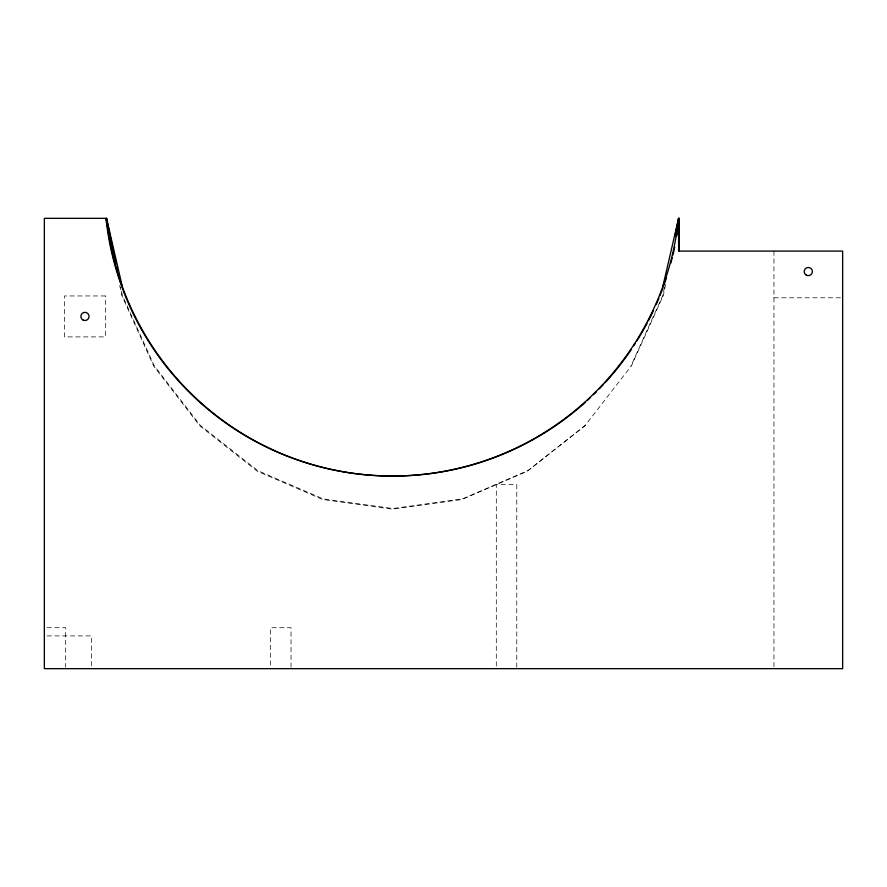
<?xml version="1.0" encoding="UTF-8"?>
<svg xmlns="http://www.w3.org/2000/svg" width="887" height="887" viewBox="0 0 887 887"><rect width="100%" height="100%" fill="white"/><g stroke="black" fill="none" stroke-linecap="round" stroke-linejoin="round"><path stroke-width="0.67" stroke-dasharray="4.43 3.33" d="M664.463 287.344L662.8 295.471L630.934 365.987M665.594 284.505L663.376 295.304L631.511 365.677L584.899 425.727L527.421 471.13L461.916 499.492L392.276 509.138L322.646 499.492L257.141 471.13L199.664 425.727L153.628 365.987L121.763 295.471L119.545 284.638M585.475 425.294L527.998 470.598L462.493 498.904L392.852 508.528L323.212 498.904L257.718 470.598L200.24 425.294L154.194 365.677L122.339 295.304L120.676 287.2M773.952 297.799L842.65 297.799M47.033 627.719L65.66 627.719L65.66 667.301M47.122 635.912L91.45 635.912L91.428 667.301M773.952 251.088L773.952 667.279M516.777 667.279L516.777 484.601L496.299 484.601L496.299 668.665M291.036 667.301L291.036 627.719L270.557 627.719L270.557 667.301M105.431 295.959L64.485 295.959L64.485 336.894L105.431 336.894L105.42 295.959"/><path stroke-width="1.33" d="M674.996 235.931L678.599 218.335A287.909 287.909 0 0 1 105.963 218.335L110.675 241.342M677.79 225.087L679.176 218.335L679.176 251.088M662.8 286.701L678.599 218.335L678.599 251.088L842.65 251.088L842.65 668.665L44.35 668.665L44.361 218.335L106.54 218.335A287.909 287.909 0 0 0 585.475 402.155M122.339 286.701L106.54 218.335L115.964 264.248M116.519 266.954L117.073 269.648M111.23 244.047L111.784 246.752M679.176 218.335A287.909 287.909 0 0 1 676.748 236.031M674.708 246.908A287.909 287.909 0 0 1 672.889 255.024M672.235 257.718A287.909 287.909 0 0 1 670.838 263.084M666.503 277.631A287.909 287.909 0 0 1 663.376 286.701M662.899 287.976A287.909 287.909 0 0 1 659.939 295.659M658.908 298.209A287.909 287.909 0 0 1 656.192 304.551M653.32 310.838A287.909 287.909 0 0 1 648.408 320.772M647.111 323.234A287.909 287.909 0 0 1 636.744 341.162M635.269 343.491A287.909 287.909 0 0 1 633.784 345.786M631.511 349.201A287.909 287.909 0 0 1 605.034 382.774M603.149 384.803A287.909 287.909 0 0 1 599.335 388.805M596.43 391.755A287.909 287.909 0 0 1 593.481 394.66M590.509 397.509A287.909 287.909 0 0 1 587.493 400.314M82.923 319.974A4.091 4.091 0 0 0 89.055 316.426A4.091 4.091 0 0 0 82.923 312.878A4.091 4.091 0 0 0 82.923 319.974M806.25 275.103A4.091 4.091 0 0 0 812.392 271.555A4.091 4.091 0 0 0 806.25 268.018A4.091 4.091 0 0 0 806.25 275.103"/></g></svg>
